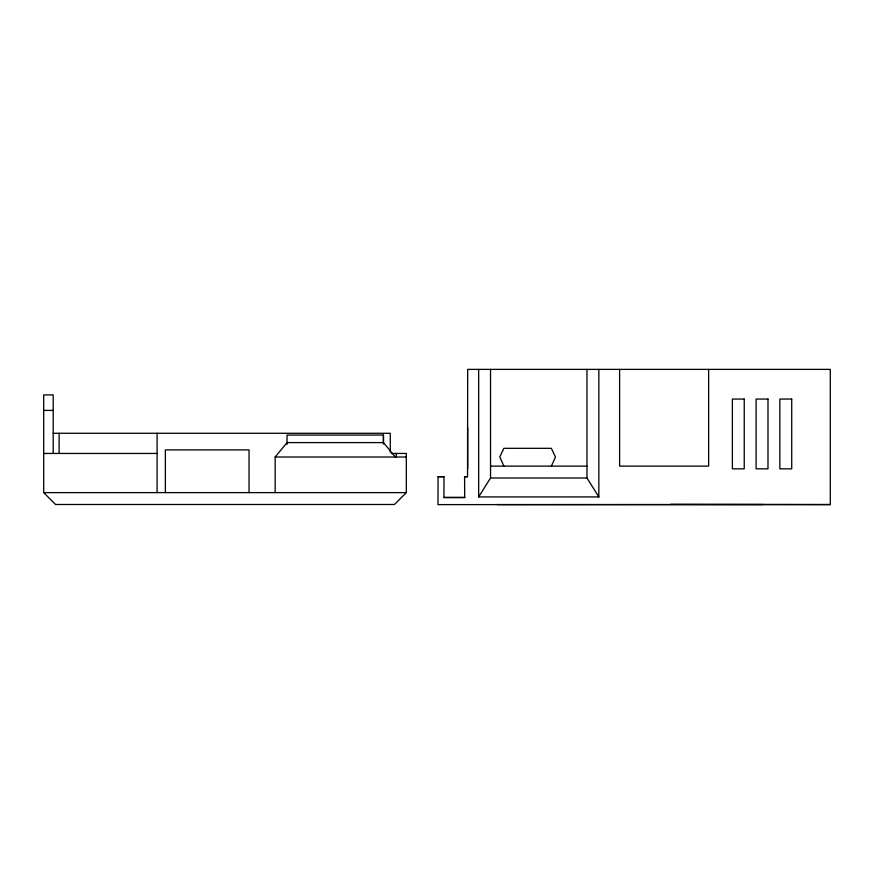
<?xml version="1.0" encoding="UTF-8"?>
<svg xmlns="http://www.w3.org/2000/svg" width="874" height="874" viewBox="0 0 874 874"><rect width="100%" height="100%" fill="white"/><g stroke="black" fill="none" stroke-linecap="round" stroke-linejoin="round"><path stroke-width="1.31" d="M464.706 497.492L464.575 476.68L467.546 476.712L467.677 369.385L830.3 369.385L830.3 504.604L438.005 504.604L438.06 476.68L443.992 476.712L443.937 497.492L464.706 497.492L443.937 497.492M598.843 369.385L598.843 496.924L478.657 496.924L478.657 369.385M551.363 466.126L555.471 457.058L551.363 448.318L503.883 448.318L499.775 456.916L503.883 466.126M478.657 496.924L490.533 477.991L490.533 369.385M275.157 492.619L275.157 457.015L287.033 442.605L383.468 442.605L395.343 457.015M391.323 453.453L406.323 453.453L406.323 492.619L394.447 504.495L55.565 504.495L43.7 492.619L43.7 394.884L53.194 394.884L53.194 453.453M464.575 476.68L467.546 476.712M43.7 410.409L53.194 410.409M53.194 433.275L390.296 433.275L390.296 452.153M383.468 442.605L383.446 435.055L287.033 435.055L287.033 444.418M43.7 453.453L157.091 453.453M275.157 457.015L406.323 457.015M490.533 466.126L586.967 466.126M490.533 477.991L586.967 477.991L598.843 496.924M43.7 492.619L406.323 492.619M497.35 504.604L763.089 504.527M670.686 504.331L830.3 504.527M438.06 476.68L443.992 476.712M708.639 369.385L708.639 466.126L619.611 466.126L619.611 369.385M586.967 369.385L586.967 477.991M467.677 427.55L467.677 468.846M396.228 453.453L396.228 457.506M383.446 435.055L383.446 444.09M249.046 492.619L249.046 449.892L165.361 449.892L165.361 492.619M157.091 433.275L157.091 492.619M59.126 433.275L59.126 453.453M744.244 399.057L732.379 399.057L732.379 468.846L744.244 468.846L744.244 399.057M767.984 399.057L756.108 399.057L756.108 468.846L767.984 468.846L767.984 399.057M791.724 399.057L779.848 399.057L779.848 468.846L791.724 468.846L791.724 399.057"/></g></svg>
